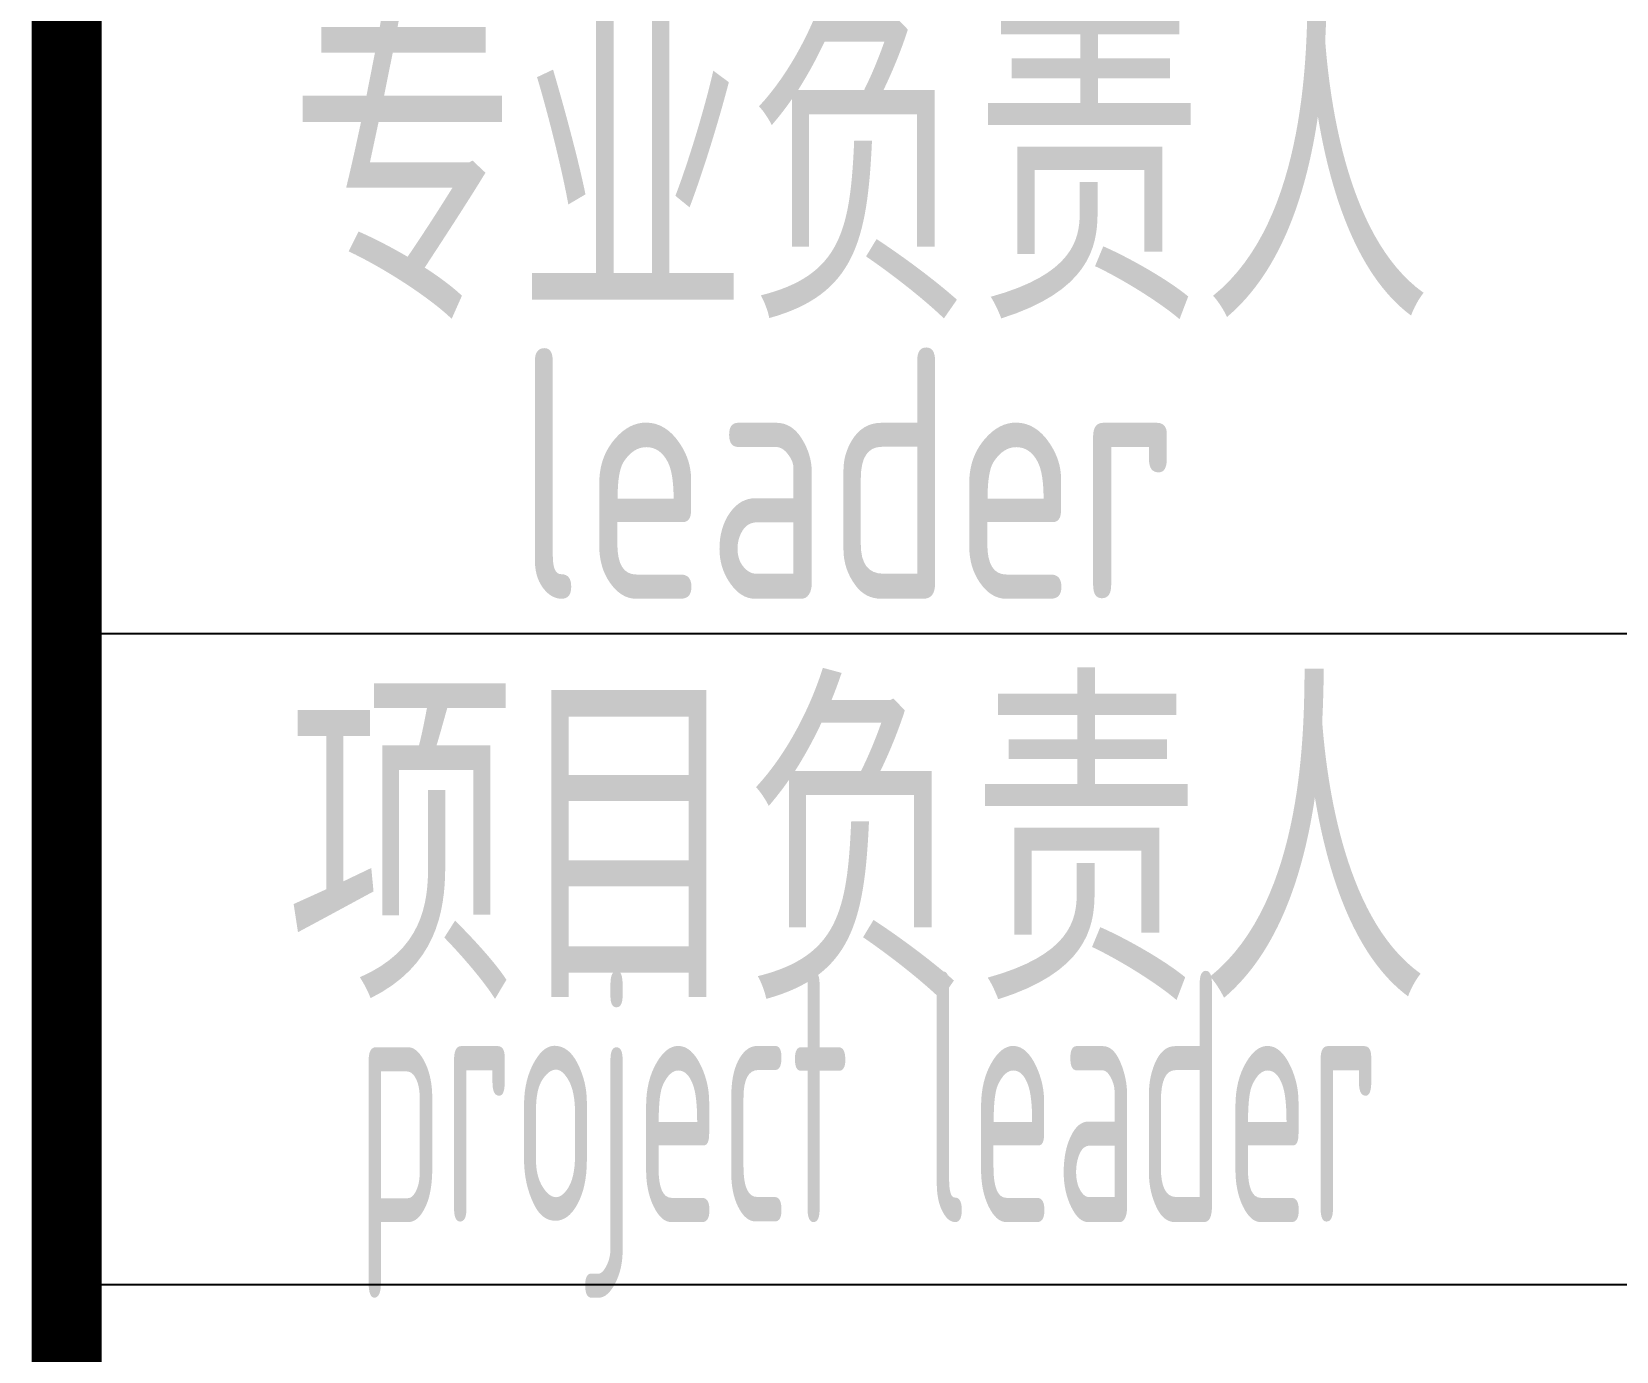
# Model space of a CAD drawing. Extents: x 4532298 to 10139194, y -639876 to -207028.
# Drawn here: x 4696439 to 4698021, y -280565 to -279248 of the extents above; entities that cross this region are included whole.
import ezdxf
from ezdxf.enums import TextEntityAlignment as Align

# ---------------------------------------------------------------- set-up
doc = ezdxf.new("R2010")
doc.units = 0
doc.header["$LTSCALE"] = 1000
doc.header["$MEASUREMENT"] = 0
doc.layers.get('0').update_dxf_attribs({"linetype": 'CONTINUOUS'})
doc.styles.add('AHD', font='sceie.shx', dxfattribs={"width": 0.7, "bigfont": 'sceic.shx'})

msp = doc.modelspace()

# ---------------------------------------------------------------- linework, layer by layer
for p, q in [((4696473.5, -279848.2), (4701973.5, -279848.2)), ((4696473.5, -280498.2), (4714473.5, -280498.2))]:
    msp.add_line(p, q)
at = {"const_width": 70}
msp.add_lwpolyline([(4696473.5, -275498.2), (4696473.5, -281498.2)], dxfattribs=at)

# ---------------------------------------------------------------- texts
at = {"style": 'AHD'}
for s, height, width, p in [('专业负责人', 300, 0.8, (4697266.5, -279368.2)), ('leader', 250, 0.8, (4697253.5, -279688.2)), ('项目负责人', 300, 0.8, (4697263.5, -280048.2)), ('project leader', 250, 0.55, (4697273.5, -280348.2))]:
    msp.add_text(s, height=height, dxfattribs=dict(at, width=width)).set_placement(p, align=Align.MIDDLE)

doc.saveas('drawing.dxf')
